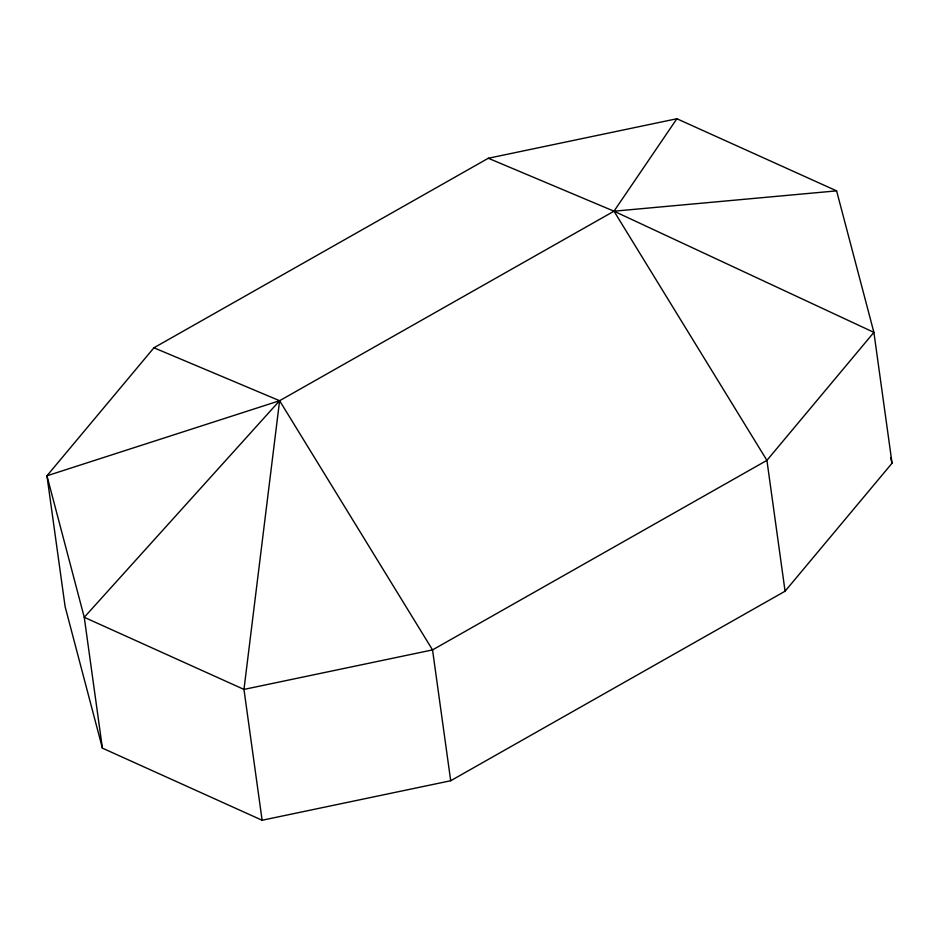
<?xml version="1.0" encoding="UTF-8"?>
<svg xmlns="http://www.w3.org/2000/svg" width="939" height="939" viewBox="0 0 939 939"><rect width="100%" height="100%" fill="white"/><g stroke="black" fill="none" stroke-linecap="round" stroke-linejoin="round"><path stroke-width="1.41" d="M676.878 118.748L614 211.193L279.611 400.718L46.95 475.791L65.108 606.629L102.398 748.137L262.122 820.252L450.697 780.743L785.074 591.218L892.05 463.209L873.892 332.371L836.602 190.863L676.878 118.748L488.303 158.257L153.926 347.782L46.95 475.791L84.252 617.299L102.398 748.137M836.602 190.863L614 211.193L488.303 158.257M153.926 347.782L279.611 400.718L432.539 649.905L450.697 780.743M890.559 457.551L892.05 463.209M785.074 591.218L766.917 460.368L614 211.193L873.892 332.371L766.917 460.368L432.539 649.905L243.964 689.414L84.252 617.299L279.611 400.718L243.964 689.414L262.122 820.252"/></g></svg>
